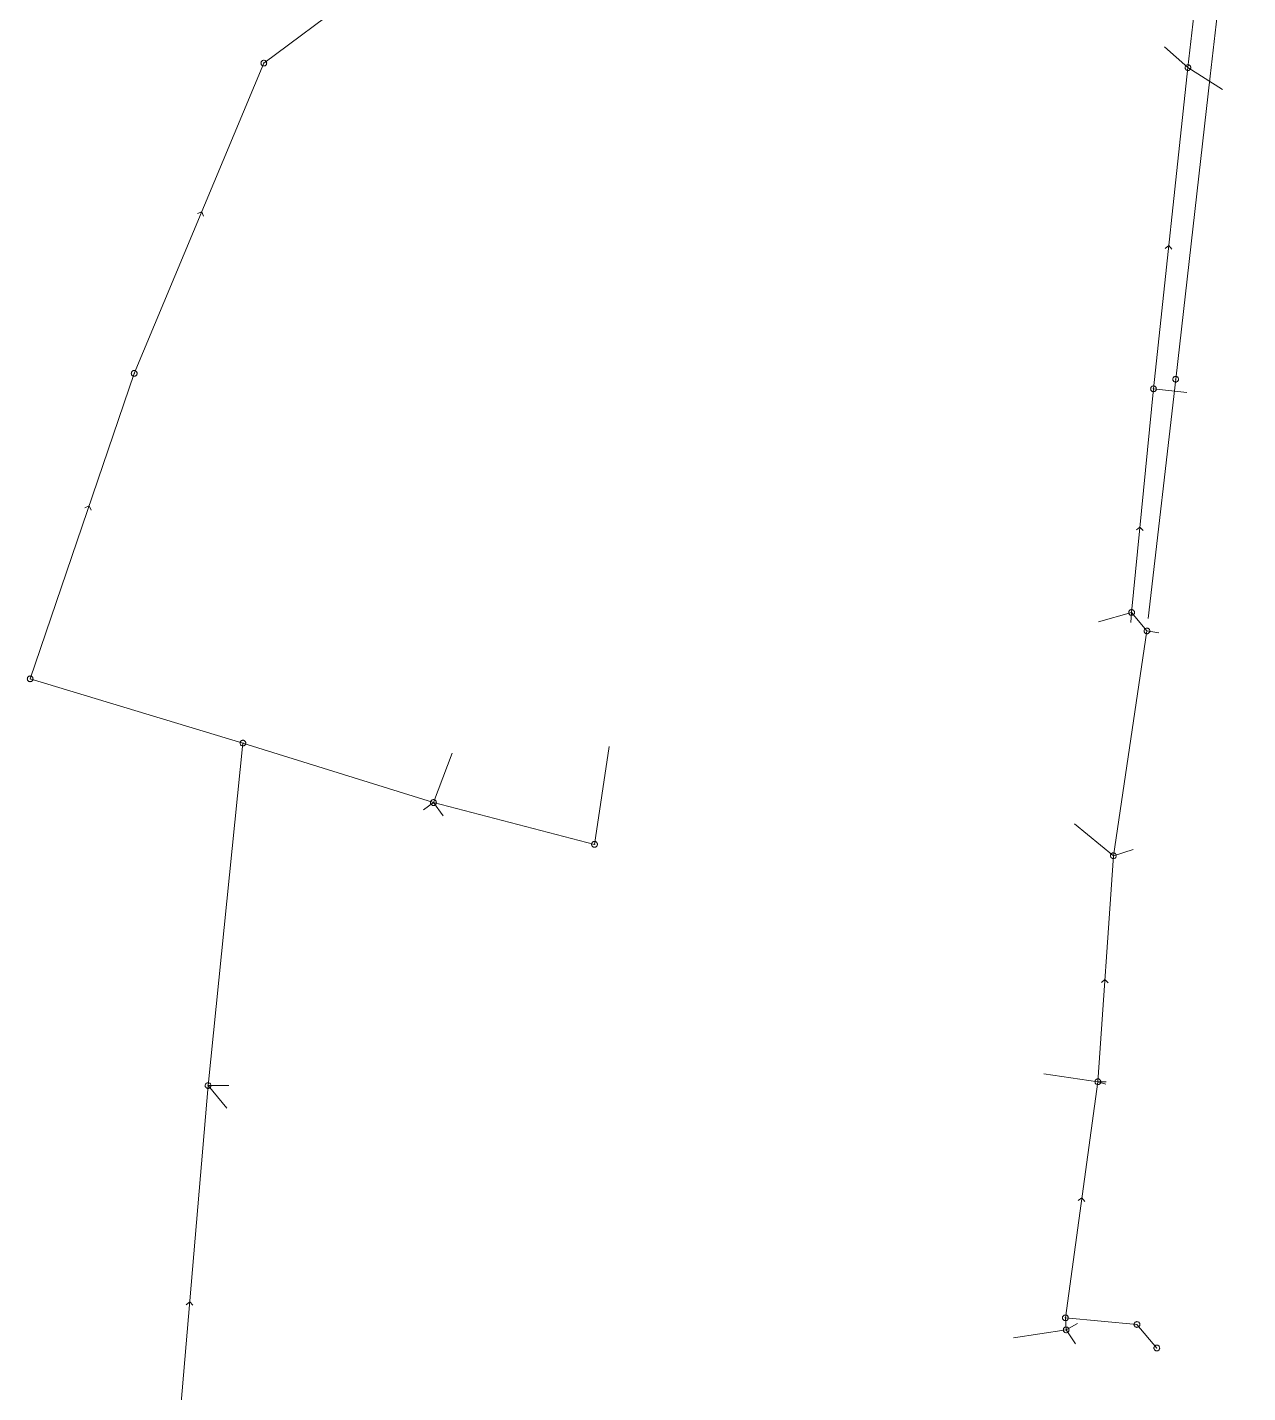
# Model space of a CAD drawing. Header units: metres. Extents: x 25504150 to 25508618, y 6694193 to 6702753.
# Drawn here: x 25504892.2 to 25505087.6, y 6697281 to 6697499.5 of the extents above; entities that cross this region are included whole.
import ezdxf

# ---------------------------------------------------------------- set-up
doc = ezdxf.new("R2010")
doc.units = ezdxf.units.M
for name, pattern in [('Sewer_node', [0]), ('Viemariputket', [0]), ('Viemarivarusteet', [0])]:
    doc.linetypes.add(name, pattern=pattern)
for name, color, linetype, lineweight in [('Sewer_node', 7, 'Sewer_node', 0), ('Viemariputket', 7, 'Viemariputket', 0), ('Viemarivarusteet', 7, 'Viemarivarusteet', 0)]:
    doc.layers.add(name, color=color, linetype=linetype, lineweight=lineweight)

msp = doc.modelspace()

# ---------------------------------------------------------------- linework, layer by layer
at = {"layer": 'Sewer_node', "color": 46, "linetype": 'Continuous', "true_color": 0x7f5f00, "flags": 128}
for points, elevation in [([(25504930.53, 6697493.76), (25504930.52, 6697493.83), (25504930.51, 6697493.9), (25504930.48, 6697493.97), (25504930.44, 6697494.03), (25504930.4, 6697494.09), (25504930.34, 6697494.13), (25504930.28, 6697494.17), (25504930.21, 6697494.2), (25504930.14, 6697494.21), (25504930.07, 6697494.22), (25504930, 6697494.21), (25504929.93, 6697494.2), (25504929.86, 6697494.17), (25504929.8, 6697494.13), (25504929.74, 6697494.09), (25504929.7, 6697494.03), (25504929.66, 6697493.97), (25504929.63, 6697493.9), (25504929.62, 6697493.83), (25504929.61, 6697493.76), (25504929.62, 6697493.69), (25504929.63, 6697493.62), (25504929.66, 6697493.55), (25504929.7, 6697493.49), (25504929.74, 6697493.43), (25504929.8, 6697493.39), (25504929.86, 6697493.35), (25504929.93, 6697493.32), (25504930, 6697493.31), (25504930.07, 6697493.3), (25504930.14, 6697493.31), (25504930.21, 6697493.32), (25504930.28, 6697493.35), (25504930.34, 6697493.39), (25504930.4, 6697493.43), (25504930.44, 6697493.49), (25504930.48, 6697493.55), (25504930.51, 6697493.62), (25504930.52, 6697493.69)], 41.32), ([(25505078.44, 6697493.04), (25505078.43, 6697493.11), (25505078.42, 6697493.18), (25505078.39, 6697493.25), (25505078.35, 6697493.31), (25505078.31, 6697493.37), (25505078.25, 6697493.41), (25505078.19, 6697493.45), (25505078.12, 6697493.48), (25505078.05, 6697493.49), (25505077.98, 6697493.5), (25505077.91, 6697493.49), (25505077.84, 6697493.48), (25505077.77, 6697493.45), (25505077.71, 6697493.41), (25505077.65, 6697493.37), (25505077.61, 6697493.31), (25505077.57, 6697493.25), (25505077.54, 6697493.18), (25505077.53, 6697493.11), (25505077.52, 6697493.04), (25505077.53, 6697492.97), (25505077.54, 6697492.9), (25505077.57, 6697492.83), (25505077.61, 6697492.77), (25505077.65, 6697492.71), (25505077.71, 6697492.67), (25505077.77, 6697492.63), (25505077.84, 6697492.6), (25505077.91, 6697492.59), (25505077.98, 6697492.58), (25505078.05, 6697492.59), (25505078.12, 6697492.6), (25505078.19, 6697492.63), (25505078.25, 6697492.67), (25505078.31, 6697492.71), (25505078.35, 6697492.77), (25505078.39, 6697492.83), (25505078.42, 6697492.9), (25505078.43, 6697492.97)], 41.87), ([(25504909.78, 6697444.12), (25504909.77, 6697444.19), (25504909.76, 6697444.26), (25504909.73, 6697444.33), (25504909.69, 6697444.39), (25504909.65, 6697444.45), (25504909.59, 6697444.49), (25504909.53, 6697444.53), (25504909.46, 6697444.56), (25504909.39, 6697444.57), (25504909.32, 6697444.58), (25504909.25, 6697444.57), (25504909.18, 6697444.56), (25504909.11, 6697444.53), (25504909.05, 6697444.49), (25504908.99, 6697444.45), (25504908.95, 6697444.39), (25504908.91, 6697444.33), (25504908.88, 6697444.26), (25504908.87, 6697444.19), (25504908.86, 6697444.12), (25504908.87, 6697444.05), (25504908.88, 6697443.98), (25504908.91, 6697443.91), (25504908.95, 6697443.85), (25504908.99, 6697443.79), (25504909.05, 6697443.75), (25504909.11, 6697443.71), (25504909.18, 6697443.68), (25504909.25, 6697443.67), (25504909.32, 6697443.66), (25504909.39, 6697443.67), (25504909.46, 6697443.68), (25504909.53, 6697443.71), (25504909.59, 6697443.75), (25504909.65, 6697443.79), (25504909.69, 6697443.85), (25504909.73, 6697443.91), (25504909.76, 6697443.98), (25504909.77, 6697444.05)], 41.45), ([(25505072.93, 6697441.65), (25505072.92, 6697441.72), (25505072.91, 6697441.79), (25505072.88, 6697441.86), (25505072.84, 6697441.92), (25505072.8, 6697441.98), (25505072.74, 6697442.02), (25505072.68, 6697442.06), (25505072.61, 6697442.09), (25505072.54, 6697442.1), (25505072.47, 6697442.11), (25505072.4, 6697442.1), (25505072.33, 6697442.09), (25505072.26, 6697442.06), (25505072.2, 6697442.02), (25505072.14, 6697441.98), (25505072.1, 6697441.92), (25505072.06, 6697441.86), (25505072.03, 6697441.79), (25505072.02, 6697441.72), (25505072.01, 6697441.65), (25505072.02, 6697441.58), (25505072.03, 6697441.51), (25505072.06, 6697441.44), (25505072.1, 6697441.38), (25505072.14, 6697441.32), (25505072.2, 6697441.28), (25505072.26, 6697441.24), (25505072.33, 6697441.21), (25505072.4, 6697441.2), (25505072.47, 6697441.19), (25505072.54, 6697441.2), (25505072.61, 6697441.21), (25505072.68, 6697441.24), (25505072.74, 6697441.28), (25505072.8, 6697441.32), (25505072.84, 6697441.38), (25505072.88, 6697441.44), (25505072.91, 6697441.51), (25505072.92, 6697441.58)], 41.97), ([(25505069.43, 6697405.86), (25505069.42, 6697405.93), (25505069.41, 6697406), (25505069.38, 6697406.07), (25505069.34, 6697406.13), (25505069.3, 6697406.19), (25505069.24, 6697406.23), (25505069.18, 6697406.27), (25505069.11, 6697406.3), (25505069.04, 6697406.31), (25505068.97, 6697406.32), (25505068.9, 6697406.31), (25505068.83, 6697406.3), (25505068.76, 6697406.27), (25505068.7, 6697406.23), (25505068.64, 6697406.19), (25505068.6, 6697406.13), (25505068.56, 6697406.07), (25505068.53, 6697406), (25505068.52, 6697405.93), (25505068.51, 6697405.86), (25505068.52, 6697405.79), (25505068.53, 6697405.72), (25505068.56, 6697405.65), (25505068.6, 6697405.59), (25505068.64, 6697405.53), (25505068.7, 6697405.49), (25505068.76, 6697405.45), (25505068.83, 6697405.42), (25505068.9, 6697405.41), (25505068.97, 6697405.4), (25505069.04, 6697405.41), (25505069.11, 6697405.42), (25505069.18, 6697405.45), (25505069.24, 6697405.49), (25505069.3, 6697405.53), (25505069.34, 6697405.59), (25505069.38, 6697405.65), (25505069.41, 6697405.72), (25505069.42, 6697405.79)], 43.04), ([(25505071.88, 6697402.91), (25505071.87, 6697402.98), (25505071.86, 6697403.05), (25505071.83, 6697403.12), (25505071.79, 6697403.18), (25505071.75, 6697403.24), (25505071.69, 6697403.28), (25505071.63, 6697403.32), (25505071.56, 6697403.35), (25505071.49, 6697403.36), (25505071.42, 6697403.37), (25505071.35, 6697403.36), (25505071.28, 6697403.35), (25505071.21, 6697403.32), (25505071.15, 6697403.28), (25505071.09, 6697403.24), (25505071.05, 6697403.18), (25505071.01, 6697403.12), (25505070.98, 6697403.05), (25505070.97, 6697402.98), (25505070.96, 6697402.91), (25505070.97, 6697402.84), (25505070.98, 6697402.77), (25505071.01, 6697402.7), (25505071.05, 6697402.64), (25505071.09, 6697402.58), (25505071.15, 6697402.54), (25505071.21, 6697402.5), (25505071.28, 6697402.47), (25505071.35, 6697402.46), (25505071.42, 6697402.45), (25505071.49, 6697402.46), (25505071.56, 6697402.47), (25505071.63, 6697402.5), (25505071.69, 6697402.54), (25505071.75, 6697402.58), (25505071.79, 6697402.64), (25505071.83, 6697402.7), (25505071.86, 6697402.77), (25505071.87, 6697402.84)], 43.23), ([(25504893.13, 6697395.24), (25504893.12, 6697395.31), (25504893.11, 6697395.38), (25504893.08, 6697395.45), (25504893.04, 6697395.51), (25504893, 6697395.57), (25504892.94, 6697395.61), (25504892.88, 6697395.65), (25504892.81, 6697395.68), (25504892.74, 6697395.69), (25504892.67, 6697395.7), (25504892.6, 6697395.69), (25504892.53, 6697395.68), (25504892.46, 6697395.65), (25504892.4, 6697395.61), (25504892.34, 6697395.57), (25504892.3, 6697395.51), (25504892.26, 6697395.45), (25504892.23, 6697395.38), (25504892.22, 6697395.31), (25504892.21, 6697395.24), (25504892.22, 6697395.17), (25504892.23, 6697395.1), (25504892.26, 6697395.03), (25504892.3, 6697394.97), (25504892.34, 6697394.91), (25504892.4, 6697394.87), (25504892.46, 6697394.83), (25504892.53, 6697394.8), (25504892.6, 6697394.79), (25504892.67, 6697394.78), (25504892.74, 6697394.79), (25504892.81, 6697394.8), (25504892.88, 6697394.83), (25504892.94, 6697394.87), (25504893, 6697394.91), (25504893.04, 6697394.97), (25504893.08, 6697395.03), (25504893.11, 6697395.1), (25504893.12, 6697395.17)], 41.88), ([(25504927.18, 6697384.96), (25504927.17, 6697385.03), (25504927.16, 6697385.1), (25504927.13, 6697385.17), (25504927.09, 6697385.23), (25504927.05, 6697385.29), (25504926.99, 6697385.33), (25504926.93, 6697385.37), (25504926.86, 6697385.4), (25504926.79, 6697385.41), (25504926.72, 6697385.42), (25504926.65, 6697385.41), (25504926.58, 6697385.4), (25504926.51, 6697385.37), (25504926.45, 6697385.33), (25504926.39, 6697385.29), (25504926.35, 6697385.23), (25504926.31, 6697385.17), (25504926.28, 6697385.1), (25504926.27, 6697385.03), (25504926.26, 6697384.96), (25504926.27, 6697384.89), (25504926.28, 6697384.82), (25504926.31, 6697384.75), (25504926.35, 6697384.69), (25504926.39, 6697384.63), (25504926.45, 6697384.59), (25504926.51, 6697384.55), (25504926.58, 6697384.52), (25504926.65, 6697384.51), (25504926.72, 6697384.5), (25504926.79, 6697384.51), (25504926.86, 6697384.52), (25504926.93, 6697384.55), (25504926.99, 6697384.59), (25504927.05, 6697384.63), (25504927.09, 6697384.69), (25504927.13, 6697384.75), (25504927.16, 6697384.82), (25504927.17, 6697384.89)], 42.04), ([(25504957.69, 6697375.45), (25504957.68, 6697375.52), (25504957.67, 6697375.6), (25504957.64, 6697375.66), (25504957.6, 6697375.73), (25504957.55, 6697375.78), (25504957.5, 6697375.83), (25504957.43, 6697375.87), (25504957.37, 6697375.9), (25504957.29, 6697375.91), (25504957.22, 6697375.92), (25504957.15, 6697375.91), (25504957.07, 6697375.9), (25504957.01, 6697375.87), (25504956.94, 6697375.83), (25504956.89, 6697375.78), (25504956.84, 6697375.73), (25504956.8, 6697375.66), (25504956.77, 6697375.6), (25504956.76, 6697375.52), (25504956.75, 6697375.45), (25504956.76, 6697375.38), (25504956.77, 6697375.3), (25504956.8, 6697375.24), (25504956.84, 6697375.17), (25504956.89, 6697375.12), (25504956.94, 6697375.07), (25504957.01, 6697375.03), (25504957.07, 6697375), (25504957.15, 6697374.99), (25504957.22, 6697374.98), (25504957.29, 6697374.99), (25504957.37, 6697375), (25504957.43, 6697375.03), (25504957.5, 6697375.07), (25504957.55, 6697375.12), (25504957.6, 6697375.17), (25504957.64, 6697375.24), (25504957.67, 6697375.3), (25504957.68, 6697375.38)], 42), ([(25504983.47, 6697368.76), (25504983.46, 6697368.83), (25504983.45, 6697368.91), (25504983.42, 6697368.97), (25504983.38, 6697369.04), (25504983.33, 6697369.09), (25504983.28, 6697369.14), (25504983.21, 6697369.18), (25504983.15, 6697369.21), (25504983.07, 6697369.22), (25504983, 6697369.23), (25504982.93, 6697369.22), (25504982.85, 6697369.21), (25504982.79, 6697369.18), (25504982.72, 6697369.14), (25504982.67, 6697369.09), (25504982.62, 6697369.04), (25504982.58, 6697368.97), (25504982.55, 6697368.91), (25504982.54, 6697368.83), (25504982.53, 6697368.76), (25504982.54, 6697368.69), (25504982.55, 6697368.61), (25504982.58, 6697368.55), (25504982.62, 6697368.48), (25504982.67, 6697368.43), (25504982.72, 6697368.38), (25504982.79, 6697368.34), (25504982.85, 6697368.31), (25504982.93, 6697368.3), (25504983, 6697368.29), (25504983.07, 6697368.3), (25504983.15, 6697368.31), (25504983.21, 6697368.34), (25504983.28, 6697368.38), (25504983.33, 6697368.43), (25504983.38, 6697368.48), (25504983.42, 6697368.55), (25504983.45, 6697368.61), (25504983.46, 6697368.69)], 41.76), ([(25505066.51, 6697366.94), (25505066.5, 6697367.01), (25505066.49, 6697367.08), (25505066.46, 6697367.15), (25505066.42, 6697367.21), (25505066.38, 6697367.27), (25505066.32, 6697367.31), (25505066.26, 6697367.35), (25505066.19, 6697367.38), (25505066.12, 6697367.39), (25505066.05, 6697367.4), (25505065.98, 6697367.39), (25505065.91, 6697367.38), (25505065.84, 6697367.35), (25505065.78, 6697367.31), (25505065.72, 6697367.27), (25505065.68, 6697367.21), (25505065.64, 6697367.15), (25505065.61, 6697367.08), (25505065.6, 6697367.01), (25505065.59, 6697366.94), (25505065.6, 6697366.87), (25505065.61, 6697366.8), (25505065.64, 6697366.73), (25505065.68, 6697366.67), (25505065.72, 6697366.61), (25505065.78, 6697366.57), (25505065.84, 6697366.53), (25505065.91, 6697366.5), (25505065.98, 6697366.49), (25505066.05, 6697366.48), (25505066.12, 6697366.49), (25505066.19, 6697366.5), (25505066.26, 6697366.53), (25505066.32, 6697366.57), (25505066.38, 6697366.61), (25505066.42, 6697366.67), (25505066.46, 6697366.73), (25505066.49, 6697366.8), (25505066.5, 6697366.87)], 45.89), ([(25505064.03, 6697330.78), (25505064.02, 6697330.85), (25505064.01, 6697330.92), (25505063.98, 6697330.99), (25505063.94, 6697331.05), (25505063.9, 6697331.11), (25505063.84, 6697331.15), (25505063.78, 6697331.19), (25505063.71, 6697331.22), (25505063.64, 6697331.23), (25505063.57, 6697331.24), (25505063.5, 6697331.23), (25505063.43, 6697331.22), (25505063.36, 6697331.19), (25505063.3, 6697331.15), (25505063.24, 6697331.11), (25505063.2, 6697331.05), (25505063.16, 6697330.99), (25505063.13, 6697330.92), (25505063.12, 6697330.85), (25505063.11, 6697330.78), (25505063.12, 6697330.71), (25505063.13, 6697330.64), (25505063.16, 6697330.57), (25505063.2, 6697330.51), (25505063.24, 6697330.45), (25505063.3, 6697330.41), (25505063.36, 6697330.37), (25505063.43, 6697330.34), (25505063.5, 6697330.33), (25505063.57, 6697330.32), (25505063.64, 6697330.33), (25505063.71, 6697330.34), (25505063.78, 6697330.37), (25505063.84, 6697330.41), (25505063.9, 6697330.45), (25505063.94, 6697330.51), (25505063.98, 6697330.57), (25505064.01, 6697330.64), (25505064.02, 6697330.71)], 48.52), ([(25504921.6, 6697330.16), (25504921.59, 6697330.23), (25504921.58, 6697330.3), (25504921.55, 6697330.37), (25504921.51, 6697330.43), (25504921.47, 6697330.49), (25504921.41, 6697330.53), (25504921.35, 6697330.57), (25504921.28, 6697330.6), (25504921.21, 6697330.61), (25504921.14, 6697330.62), (25504921.07, 6697330.61), (25504921, 6697330.6), (25504920.93, 6697330.57), (25504920.87, 6697330.53), (25504920.81, 6697330.49), (25504920.77, 6697330.43), (25504920.73, 6697330.37), (25504920.7, 6697330.3), (25504920.69, 6697330.23), (25504920.68, 6697330.16), (25504920.69, 6697330.09), (25504920.7, 6697330.02), (25504920.73, 6697329.95), (25504920.77, 6697329.89), (25504920.81, 6697329.83), (25504920.87, 6697329.79), (25504920.93, 6697329.75), (25504921, 6697329.72), (25504921.07, 6697329.71), (25504921.14, 6697329.7), (25504921.21, 6697329.71), (25504921.28, 6697329.72), (25504921.35, 6697329.75), (25504921.41, 6697329.79), (25504921.47, 6697329.83), (25504921.51, 6697329.89), (25504921.55, 6697329.95), (25504921.58, 6697330.02), (25504921.59, 6697330.09)], 42.18), ([(25505058.83, 6697293), (25505058.82, 6697293.07), (25505058.81, 6697293.14), (25505058.78, 6697293.21), (25505058.74, 6697293.27), (25505058.7, 6697293.33), (25505058.64, 6697293.37), (25505058.58, 6697293.41), (25505058.51, 6697293.44), (25505058.44, 6697293.45), (25505058.37, 6697293.46), (25505058.3, 6697293.45), (25505058.23, 6697293.44), (25505058.16, 6697293.41), (25505058.1, 6697293.37), (25505058.04, 6697293.33), (25505058, 6697293.27), (25505057.96, 6697293.21), (25505057.93, 6697293.14), (25505057.92, 6697293.07), (25505057.91, 6697293), (25505057.92, 6697292.93), (25505057.93, 6697292.86), (25505057.96, 6697292.79), (25505058, 6697292.73), (25505058.04, 6697292.67), (25505058.1, 6697292.63), (25505058.16, 6697292.59), (25505058.23, 6697292.56), (25505058.3, 6697292.55), (25505058.37, 6697292.54), (25505058.44, 6697292.55), (25505058.51, 6697292.56), (25505058.58, 6697292.59), (25505058.64, 6697292.63), (25505058.7, 6697292.67), (25505058.74, 6697292.73), (25505058.78, 6697292.79), (25505058.81, 6697292.86), (25505058.82, 6697292.93)], 49.35), ([(25505058.95, 6697291.07), (25505058.94, 6697291.14), (25505058.93, 6697291.21), (25505058.9, 6697291.28), (25505058.86, 6697291.34), (25505058.82, 6697291.4), (25505058.76, 6697291.44), (25505058.7, 6697291.48), (25505058.63, 6697291.51), (25505058.56, 6697291.52), (25505058.49, 6697291.53), (25505058.42, 6697291.52), (25505058.35, 6697291.51), (25505058.28, 6697291.48), (25505058.22, 6697291.44), (25505058.16, 6697291.4), (25505058.12, 6697291.34), (25505058.08, 6697291.28), (25505058.05, 6697291.21), (25505058.04, 6697291.14), (25505058.03, 6697291.07), (25505058.04, 6697291), (25505058.05, 6697290.93), (25505058.08, 6697290.86), (25505058.12, 6697290.8), (25505058.16, 6697290.74), (25505058.22, 6697290.7), (25505058.28, 6697290.66), (25505058.35, 6697290.63), (25505058.42, 6697290.62), (25505058.49, 6697290.61), (25505058.56, 6697290.62), (25505058.63, 6697290.63), (25505058.7, 6697290.66), (25505058.76, 6697290.7), (25505058.82, 6697290.74), (25505058.86, 6697290.8), (25505058.9, 6697290.86), (25505058.93, 6697290.93), (25505058.94, 6697291)], 49.46)]:
    msp.add_lwpolyline(points, close=True, dxfattribs=dict(at, elevation=elevation))
for points in [[(25504920.42, 6697469.27), (25504920.12, 6697469.97), (25504919.44, 6697469.68)], [(25505075.39, 6697464), (25505074.9, 6697464.57), (25505074.34, 6697464.09)], [(25504902.44, 6697422.25), (25504902.1, 6697422.92), (25504901.43, 6697422.59)], [(25505070.8, 6697418.96), (25505070.31, 6697419.53), (25505069.74, 6697419.06)], [(25505065.19, 6697346.58), (25505064.69, 6697347.14), (25505064.13, 6697346.66)], [(25505061.48, 6697311.63), (25505061.02, 6697312.22), (25505060.43, 6697311.78)], [(25504918.7, 6697295.02), (25504918.2, 6697295.58), (25504917.64, 6697295.1)]]:
    msp.add_lwpolyline(points, dxfattribs=at)
at = {"layer": 'Sewer_node', "color": 252, "linetype": 'Continuous', "lineweight": 9, "true_color": 0x848484, "flags": 128}
for points, elevation in [([(25505076.48, 6697443.18), (25505076.47, 6697443.25), (25505076.46, 6697443.32), (25505076.43, 6697443.39), (25505076.39, 6697443.45), (25505076.35, 6697443.51), (25505076.29, 6697443.55), (25505076.23, 6697443.59), (25505076.16, 6697443.62), (25505076.09, 6697443.63), (25505076.02, 6697443.64), (25505075.95, 6697443.63), (25505075.88, 6697443.62), (25505075.81, 6697443.59), (25505075.75, 6697443.55), (25505075.69, 6697443.51), (25505075.65, 6697443.45), (25505075.61, 6697443.39), (25505075.58, 6697443.32), (25505075.57, 6697443.25), (25505075.56, 6697443.18), (25505075.57, 6697443.11), (25505075.58, 6697443.04), (25505075.61, 6697442.97), (25505075.65, 6697442.91), (25505075.69, 6697442.85), (25505075.75, 6697442.81), (25505075.81, 6697442.77), (25505075.88, 6697442.74), (25505075.95, 6697442.73), (25505076.02, 6697442.72), (25505076.09, 6697442.73), (25505076.16, 6697442.74), (25505076.23, 6697442.77), (25505076.29, 6697442.81), (25505076.35, 6697442.85), (25505076.39, 6697442.91), (25505076.43, 6697442.97), (25505076.46, 6697443.04), (25505076.47, 6697443.11)], 41.88), ([(25505070.29, 6697291.93), (25505070.28, 6697292), (25505070.27, 6697292.07), (25505070.24, 6697292.14), (25505070.2, 6697292.2), (25505070.16, 6697292.26), (25505070.1, 6697292.3), (25505070.04, 6697292.34), (25505069.97, 6697292.37), (25505069.9, 6697292.38), (25505069.83, 6697292.39), (25505069.76, 6697292.38), (25505069.69, 6697292.37), (25505069.62, 6697292.34), (25505069.56, 6697292.3), (25505069.5, 6697292.26), (25505069.46, 6697292.2), (25505069.42, 6697292.14), (25505069.39, 6697292.07), (25505069.38, 6697292), (25505069.37, 6697291.93), (25505069.38, 6697291.86), (25505069.39, 6697291.79), (25505069.42, 6697291.72), (25505069.46, 6697291.66), (25505069.5, 6697291.6), (25505069.56, 6697291.56), (25505069.62, 6697291.52), (25505069.69, 6697291.49), (25505069.76, 6697291.48), (25505069.83, 6697291.47), (25505069.9, 6697291.48), (25505069.97, 6697291.49), (25505070.04, 6697291.52), (25505070.1, 6697291.56), (25505070.16, 6697291.6), (25505070.2, 6697291.66), (25505070.24, 6697291.72), (25505070.27, 6697291.79), (25505070.28, 6697291.86)], 46.48), ([(25505073.46, 6697288.17), (25505073.45, 6697288.24), (25505073.44, 6697288.31), (25505073.41, 6697288.38), (25505073.37, 6697288.44), (25505073.33, 6697288.5), (25505073.27, 6697288.54), (25505073.21, 6697288.58), (25505073.14, 6697288.61), (25505073.07, 6697288.62), (25505073, 6697288.63), (25505072.93, 6697288.62), (25505072.86, 6697288.61), (25505072.79, 6697288.58), (25505072.73, 6697288.54), (25505072.67, 6697288.5), (25505072.63, 6697288.44), (25505072.59, 6697288.38), (25505072.56, 6697288.31), (25505072.55, 6697288.24), (25505072.54, 6697288.17), (25505072.55, 6697288.1), (25505072.56, 6697288.03), (25505072.59, 6697287.96), (25505072.63, 6697287.9), (25505072.67, 6697287.84), (25505072.73, 6697287.8), (25505072.79, 6697287.76), (25505072.86, 6697287.73), (25505072.93, 6697287.72), (25505073, 6697287.71), (25505073.07, 6697287.72), (25505073.14, 6697287.73), (25505073.21, 6697287.76), (25505073.27, 6697287.8), (25505073.33, 6697287.84), (25505073.37, 6697287.9), (25505073.41, 6697287.96), (25505073.44, 6697288.03), (25505073.45, 6697288.1)], 100)]:
    msp.add_lwpolyline(points, close=True, dxfattribs=dict(at, elevation=elevation))
at = {"layer": 'Viemariputket', "color": 251, "linetype": 'Continuous', "lineweight": 15, "true_color": 0x595959}
for p, q in [((25505087.55, 6697543.07), (25505081.53, 6697491.67)), ((25505081.53, 6697491.67), (25505076.02, 6697443.18)), ((25505076.02, 6697443.18), (25505071.63, 6697404.9))]:
    msp.add_line(p, q, dxfattribs=at)
at = {"layer": 'Viemariputket', "color": 1, "linetype": 'Continuous', "lineweight": 15}
for p, q in [((25505077.98, 6697493.04, 38.26), (25505081.5, 6697524.31, 37.79)), ((25504960.75, 6697516.73, 38.79), (25504930.07, 6697493.76, 38.91)), ((25505077.98, 6697493.04, 38.47), (25505074.22, 6697496.39)), ((25504930.07, 6697493.76, 38.94), (25504909.32, 6697444.12, 39.14)), ((25505072.47, 6697441.65, 39.51), (25505077.98, 6697493.04, 38.3)), ((25505077.98, 6697493.04, 38.47), (25505083.51, 6697489.56)), ((25504909.32, 6697444.12, 39.21), (25504892.67, 6697395.24, 39.38)), ((25505068.97, 6697405.86), (25505072.47, 6697441.65)), ((25505072.47, 6697441.65), (25505077.81, 6697441.04)), ((25505068.97, 6697405.86), (25505063.65, 6697404.36)), ((25505068.97, 6697405.86), (25505068.85, 6697404.26)), ((25505068.97, 6697405.86), (25505071.42, 6697402.91)), ((25505071.42, 6697402.91), (25505066.05, 6697366.94)), ((25505071.42, 6697402.91), (25505073.3, 6697402.6)), ((25504892.67, 6697395.24, 39.39), (25504926.72, 6697384.96, 39.47)), ((25504926.72, 6697384.96, 39.45), (25504921.14, 6697330.16, 39.65)), ((25504926.72, 6697384.96, 39.57), (25504957.22, 6697375.45, 39.97)), ((25504983, 6697368.76, 40.44), (25504985.36, 6697384.4, 40.6)), ((25504957.22, 6697375.45, 40.11), (25504960.22, 6697383.34, 40.19)), ((25504957.22, 6697375.45, 40.27), (25504955.65, 6697374.27, 40.29)), ((25504957.22, 6697375.45, 39.98), (25504983, 6697368.76, 40.26)), ((25504957.22, 6697375.45, 40.3), (25504958.79, 6697373.33, 40.32)), ((25505066.05, 6697366.94, 43.53), (25505059.83, 6697372.02, 43.6)), ((25505066.05, 6697366.94), (25505063.57, 6697330.78)), ((25505066.05, 6697366.94), (25505069.22, 6697367.93)), ((25505063.57, 6697330.78), (25505054.93, 6697332.05)), ((25504921.14, 6697330.16, 39.65), (25504916.35, 6697273.87, 39.89)), ((25504921.14, 6697330.16, 39.85), (25504924.15, 6697326.57)), ((25504921.14, 6697330.16, 39.81), (25504924.48, 6697330.16, 39.95)), ((25505063.57, 6697330.78), (25505058.37, 6697293)), ((25505063.57, 6697330.78), (25505064.86, 6697330.39)), ((25505063.57, 6697330.78), (25505064.91, 6697330.78)), ((25505058.49, 6697291.07, 46.57), (25505058.37, 6697293)), ((25505058.49, 6697291.07, 46.93), (25505060.33, 6697292.09)), ((25505058.49, 6697291.07, 47.24), (25505050.06, 6697289.82)), ((25505058.49, 6697291.07, 47.39), (25505059.97, 6697288.84))]:
    msp.add_line(p, q, dxfattribs=at)
at = {"layer": 'Viemariputket', "color": 251, "linetype": 'Continuous', "lineweight": 5, "true_color": 0x595959}
for p, q in [((25505069.83, 6697291.93), (25505058.37, 6697293)), ((25505073, 6697288.17), (25505069.83, 6697291.93))]:
    msp.add_line(p, q, dxfattribs=at)
at = {"layer": 'Viemarivarusteet', "color": 1}
for p in [(25504930.07, 6697493.76, 41.32), (25505077.98, 6697493.04, 41.87), (25504909.32, 6697444.12, 41.45), (25505072.47, 6697441.65, 41.97), (25505068.97, 6697405.86, 43.04), (25505071.42, 6697402.91, 43.23), (25504892.67, 6697395.24, 41.88), (25504926.72, 6697384.96, 42.04), (25504957.22, 6697375.45, 42), (25504983, 6697368.76, 41.76), (25505066.05, 6697366.94, 45.89), (25504921.14, 6697330.16, 42.18), (25505063.57, 6697330.78, 48.52), (25505058.37, 6697293, 49.35), (25505058.49, 6697291.07, 49.46)]:
    msp.add_point(p, dxfattribs=at)
at = {"layer": 'Viemarivarusteet', "color": 30, "true_color": 0xff7f00}
for p in [(25505076.02, 6697443.18, 41.88), (25505069.83, 6697291.93, 46.48), (25505073, 6697288.17, 100)]:
    msp.add_point(p, dxfattribs=at)

doc.saveas('drawing.dxf')
